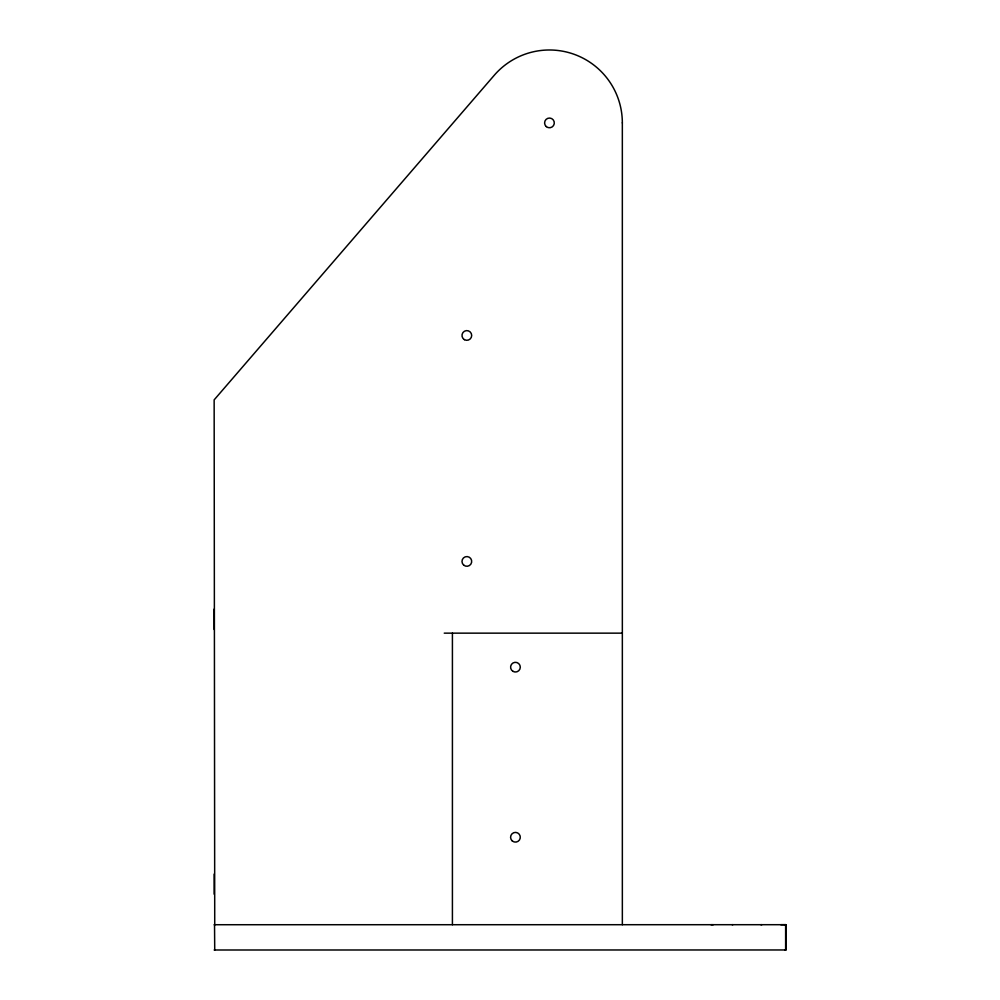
<?xml version="1.0" encoding="UTF-8"?>
<svg xmlns="http://www.w3.org/2000/svg" width="1000" height="1000" viewBox="0 0 1000 1000"><rect width="100%" height="100%" fill="white"/><g stroke="black" fill="none" stroke-linecap="round" stroke-linejoin="round"><path stroke-width="1.5" d="M214.725 924.725L214.15 399.875L494.263 75.263A72.888 72.888 0 0 1 622.337 122.888M214.15 894.188L214.15 874.087M622.35 924.725L622.337 122.888M444.237 633.15L622.35 633.15M214.537 924.7L214.725 950M711.012 924.712L713.25 924.712M732.15 924.7L732.825 924.7M760.9 924.712L761.825 924.7M780.825 924.7L785.3 924.7L214.15 924.725M784.963 924.712L785.863 924.7L785.863 949.975L785.113 949.987M785.3 949.963L214.15 950M784.963 949.987L785.863 949.975M452.413 633.15L452.413 924.725M785.113 924.712L785.863 924.7M214.15 609.087L214.15 629.5M785.625 924.712L785.625 949.987M546.325 126.625A4.862 4.862 0 0 0 554.237 123.75A4.862 4.862 0 0 0 547.788 118.338A4.862 4.862 0 0 0 546.325 126.625M464.412 339.663A4.862 4.862 0 0 0 471.7 335.462A4.862 4.862 0 0 0 464.412 331.25A4.862 4.862 0 0 0 464.412 339.663M463.725 565.15A4.862 4.862 0 0 0 471.625 562.263A4.862 4.862 0 0 0 465.175 556.862A4.862 4.862 0 0 0 463.725 565.15M513.013 671.375A4.862 4.862 0 0 0 520.3 667.163A4.862 4.862 0 0 0 513.013 662.962A4.862 4.862 0 0 0 513.013 671.375M512.312 840.975A4.862 4.862 0 0 0 520.225 838.1A4.862 4.862 0 0 0 513.775 832.688A4.862 4.862 0 0 0 512.312 840.975"/></g></svg>
